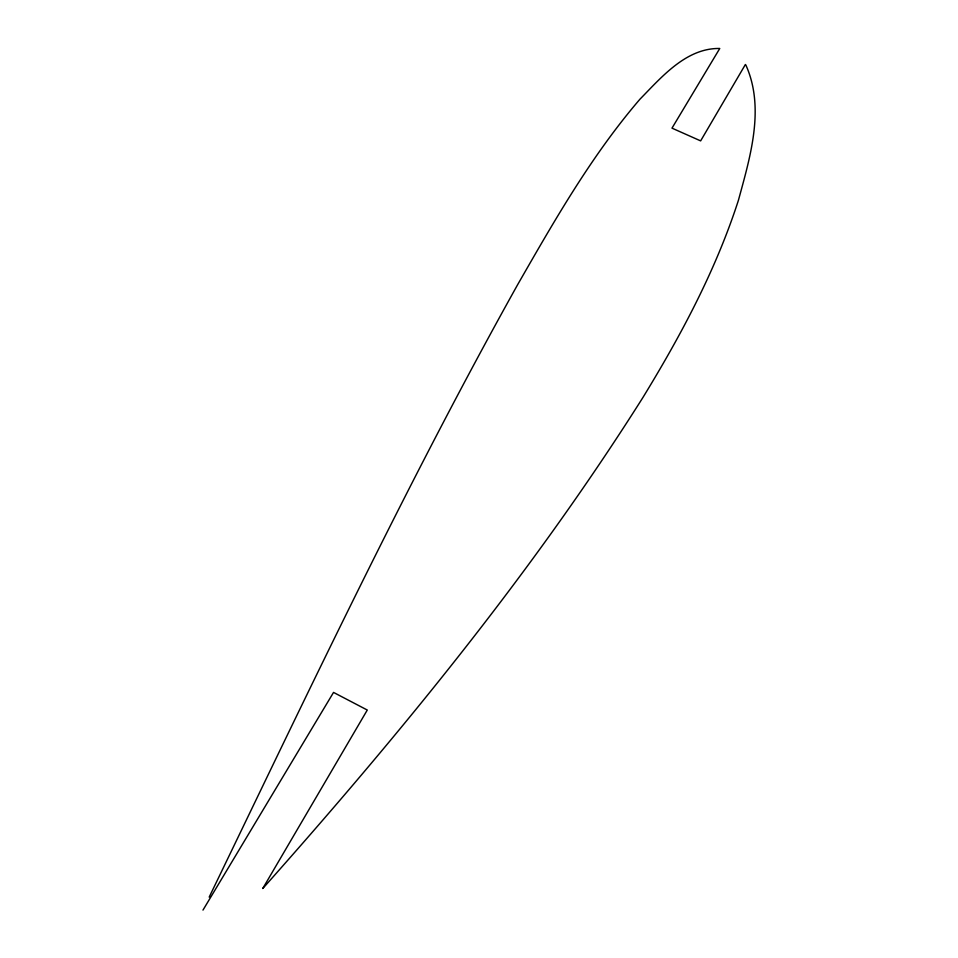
<?xml version="1.0" encoding="UTF-8"?>
<svg xmlns="http://www.w3.org/2000/svg" width="958" height="958" viewBox="0 0 958 958"><rect width="100%" height="100%" fill="white"/><g stroke="black" fill="none" stroke-linecap="round" stroke-linejoin="round"><path stroke-width="1.44" d="M209.191 897.107C308.596 691.365 406.156 484.449 517.548 284.837C554.442 220.568 591.469 155.627 639.944 99.201C661.583 77.143 686.168 47.876 719.769 48.475L671.989 128.144L700.645 140.886L745.396 64.497L745.875 65.084C765.25 108.194 750.114 157.16 738.426 200.27C715.877 270.084 681.054 335.168 642.878 397.558C533.031 571.519 402.336 731.313 265.941 884.952L262.755 888.497L367.285 710.034L333.54 692.418L202.976 910.1"/></g></svg>
